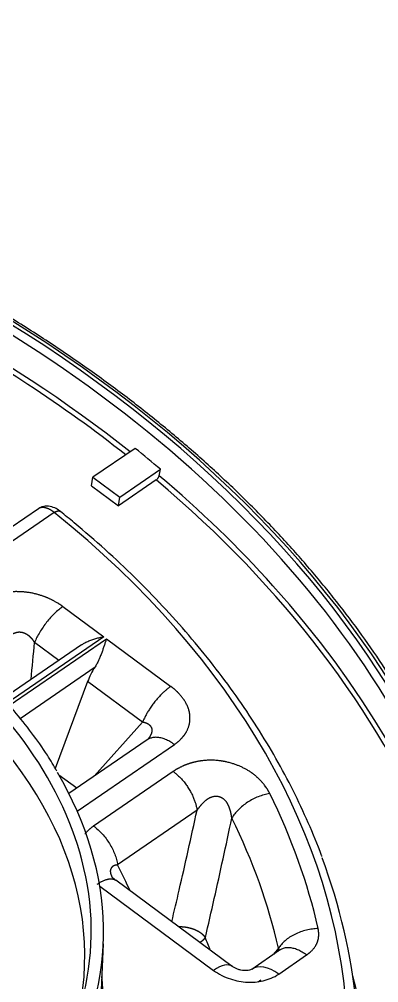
# Model space of a CAD drawing. Header units: millimetres. Extents: x -1286 to 291, y 5350 to 5880.
# Drawn here: x 179.6 to 209, y 5675.2 to 5753.9 of the extents above; entities that cross this region are included whole.
import ezdxf

# ---------------------------------------------------------------- set-up
doc = ezdxf.new("R2010")
doc.units = ezdxf.units.MM
doc.layers.add('粗实线层', color=7, linetype='Continuous', lineweight=35)

msp = doc.modelspace()

# ---------------------------------------------------------------- linework, layer by layer
at = {"layer": '粗实线层', "lineweight": 25}
for p, q in [((189.036, 5718.845), (185.588, 5716.478)), ((185.465, 5715.77), (185.588, 5716.478)), ((185.588, 5716.478), (187.794, 5714.848)), ((187.794, 5714.848), (191.121, 5717.132)), ((185.465, 5715.77), (187.67, 5714.141)), ((190.769, 5716.268), (187.67, 5714.141)), ((187.67, 5714.141), (187.794, 5714.848)), ((181.121, 5713.908), (169.419, 5705.875)), ((182.421, 5713.609), (170.255, 5705.258)), ((183.124, 5705.917), (186.474, 5703.443)), ((186.474, 5703.443), (178.564, 5698.013)), ((178.74, 5697.819), (186.695, 5703.28)), ((186.695, 5703.28), (191.956, 5699.394)), ((184.642, 5702.781), (178.23, 5698.38)), ((182.806, 5701.521), (180.819, 5702.989)), ((179.622, 5696.776), (185.767, 5700.994)), ((185.154, 5699.787), (182.51, 5692.684)), ((189.65, 5696.466), (185.154, 5699.787)), ((185.701, 5692.053), (189.65, 5696.466)), ((190.03, 5695.025), (183.626, 5690.629)), ((184.304, 5689.188), (192.245, 5694.639)), ((184.262, 5691.066), (182.808, 5692.14)), ((192.146, 5692.441), (185.643, 5687.977)), ((194.104, 5689.27), (187.601, 5684.806)), ((196.975, 5676.507), (187.448, 5683.544)), ((186.144, 5683.067), (195.459, 5676.186)), ((186.254, 5673.946), (186.438, 5678.365)), ((200.848, 5677.829), (198.573, 5676.268)), ((200.789, 5675.882), (203.063, 5677.443)), ((199.31, 5675.37), (199.09, 5675.218))]:
    msp.add_line(p, q, dxfattribs=at)
for centre, major_axis, ratio, start_param, end_param in [((118.501, 5677.009), (100.383, -17.515), 0.699163, 5.912318, 8.305403), ((118.501, 5677.009), (100.021, -17.452), 0.699163, 5.913241, 8.303431), ((118.443, 5676.673), (99.527, -17.366), 0.699163, 0.310401, 2.020246), ((118.042, 5674.379), (-99.358, 17.337), 0.699163, 4.051191, 4.909232), ((118.007, 5674.177), (-99.062, 17.285), 0.699163, 4.16008, 4.89734), ((118.007, 5674.177), (-99.062, 17.285), 0.699163, 4.052757, 4.16008), ((118.131, 5674.885), (-99.395, 17.343), 0.699163, 4.017018, 4.046954), ((118.042, 5674.379), (-99.358, 17.337), 0.699163, 3.869031, 4.01699), ((118.007, 5674.177), (-99.062, 17.285), 0.699163, 3.112972, 4.016765), ((123.545, 5677.375), (-82.27, 14.355), 0.699163, 2.56905, 4.043739), ((118.042, 5674.379), (-99.358, 17.337), 0.699163, 3.108128, 3.869031), ((141.995, 5683.191), (43.137, -7.527), 0.699163, 0.309707, 0.9502), ((141.644, 5681.183), (-42.961, 7.496), 0.699163, 3.113923, 4.091792), ((187.092, 5700.429), (-1.846, -2.635), 0.439955, 4.805035, 5.246591), ((141.997, 5683.203), (44.134, -7.701), 0.699163, 6.017343, 6.819676), ((123.545, 5677.375), (-80.92, 14.119), 0.699163, 3.424331, 3.615681), ((123.278, 5675.847), (-77.924, 13.597), 0.699163, 3.424331, 3.615681), ((141.995, 5683.191), (43.137, -7.527), 0.699163, 5.882427, 6.592893), ((123.443, 5676.79), (-83.245, 14.525), 0.699163, 3.130722, 3.52981), ((118.436, 5676.636), (100.877, -17.602), 0.699163, 5.912318, 6.614651), ((118.443, 5676.673), (99.527, -17.366), 0.699163, 5.913241, 6.593586), ((122.253, 5669.97), (-75.094, 13.103), 0.699163, 3.531923, 3.551308), ((195.064, 5673.921), (-1.911, -2.587), 0.415757, 3.125401, 4.018484), ((200.394, 5673.617), (1.82, -2.651), 0.581644, 2.107281, 3.141592), ((141.068, 5677.878), (-44.996, 7.851), 0.699163, 2.795442, 3.318656), ((122.418, 5670.919), (85.524, -14.923), 0.699163, 0.082169, 0.322401)]:
    msp.add_ellipse(centre, major_axis=major_axis, ratio=ratio, start_param=start_param, end_param=end_param, dxfattribs=at)
for points, knots in [([(217.811, 5683.071), (217.744, 5683.321), (217.401, 5684.557), (216.633, 5686.769), (215.49, 5689.701), (214.174, 5692.611), (212.702, 5695.494), (211.073, 5698.346), (209.29, 5701.162), (207.356, 5703.937), (205.274, 5706.667), (203.048, 5709.347), (200.681, 5711.973), (198.178, 5714.54), (195.543, 5717.044), (192.779, 5719.48), (189.892, 5721.846), (186.887, 5724.136), (183.768, 5726.348), (180.541, 5728.477), (177.21, 5730.519), (173.783, 5732.473), (170.263, 5734.333), (166.658, 5736.098), (162.972, 5737.764), (159.213, 5739.329), (155.386, 5740.79), (151.498, 5742.144), (147.555, 5743.39), (143.564, 5744.525), (139.532, 5745.548), (135.464, 5746.456), (131.368, 5747.249), (127.251, 5747.924), (123.119, 5748.481), (118.979, 5748.919), (114.838, 5749.238), (110.704, 5749.436), (106.582, 5749.513), (102.479, 5749.469), (98.403, 5749.305), (94.361, 5749.02), (90.428, 5748.622), (87.514, 5748.238), (85.932, 5747.999), (85.59, 5747.946)], [0, 0, 0, 0, 0.00609, 0.030175, 0.054265, 0.07836, 0.10246, 0.126565, 0.150673, 0.174786, 0.198901, 0.223018, 0.247138, 0.271259, 0.295382, 0.319506, 0.34363, 0.367754, 0.391879, 0.416004, 0.440128, 0.464253, 0.488377, 0.512501, 0.536625, 0.560748, 0.584871, 0.608994, 0.633116, 0.657239, 0.681361, 0.705483, 0.729605, 0.753727, 0.777849, 0.801972, 0.826094, 0.850217, 0.87434, 0.898463, 0.922587, 0.946711, 0.970835, 0.993691, 1, 1, 1, 1]), ([(190.769, 5716.268), (190.782, 5716.277), (190.795, 5716.287), (190.815, 5716.304), (190.821, 5716.31), (190.834, 5716.322), (190.841, 5716.328), (190.86, 5716.348), (190.872, 5716.362), (190.89, 5716.384), (190.896, 5716.391), (190.908, 5716.406), (190.914, 5716.414), (190.93, 5716.438), (190.94, 5716.453), (190.954, 5716.478), (190.959, 5716.486), (190.967, 5716.502), (190.971, 5716.51), (190.982, 5716.534), (190.989, 5716.549), (190.997, 5716.572), (190.999, 5716.58), (191.004, 5716.594), (191.005, 5716.601), (191.007, 5716.608)], [0, 0, 0, 0, 0.125, 0.125, 0.1875, 0.1875, 0.25, 0.25, 0.375, 0.375, 0.4375, 0.4375, 0.5, 0.5, 0.625, 0.625, 0.6875, 0.6875, 0.75, 0.75, 0.875, 0.875, 0.9375, 0.9375, 1, 1, 1, 1]), ([(182.945, 5713.671), (182.827, 5713.769), (182.562, 5713.946), (182.081, 5714.123), (181.632, 5714.125), (181.282, 5714.012), (181.124, 5713.914), (181.048, 5713.855)], [0, 0, 0, 0, 0.203456, 0.439732, 0.70853, 0.852731, 1, 1, 1, 1]), ([(182.421, 5713.609), (182.416, 5713.614), (182.405, 5713.622), (182.388, 5713.635), (182.371, 5713.647), (182.354, 5713.66), (182.336, 5713.673), (182.319, 5713.685), (182.301, 5713.697), (182.283, 5713.71), (182.265, 5713.722), (182.247, 5713.734), (182.228, 5713.746), (182.21, 5713.757), (182.191, 5713.769), (182.172, 5713.781), (182.153, 5713.792), (182.134, 5713.803), (182.115, 5713.814), (182.096, 5713.825), (182.076, 5713.835), (182.057, 5713.846), (182.037, 5713.856), (182.017, 5713.866), (181.997, 5713.875), (181.977, 5713.885), (181.957, 5713.894), (181.937, 5713.903), (181.916, 5713.911), (181.896, 5713.92), (181.875, 5713.928), (181.855, 5713.936), (181.834, 5713.943), (181.813, 5713.95), (181.793, 5713.957), (181.772, 5713.963), (181.751, 5713.969), (181.73, 5713.975), (181.709, 5713.98), (181.689, 5713.985), (181.668, 5713.99), (181.647, 5713.994), (181.626, 5713.997), (181.605, 5714), (181.584, 5714.003), (181.564, 5714.006), (181.543, 5714.007), (181.522, 5714.009), (181.502, 5714.01), (181.481, 5714.01), (181.461, 5714.01), (181.441, 5714.009), (181.42, 5714.008), (181.4, 5714.006), (181.38, 5714.004), (181.361, 5714.001), (181.341, 5713.998), (181.322, 5713.994), (181.302, 5713.99), (181.283, 5713.984), (181.265, 5713.979), (181.246, 5713.972), (181.228, 5713.965), (181.21, 5713.958), (181.192, 5713.95), (181.174, 5713.941), (181.157, 5713.931), (181.14, 5713.921), (181.128, 5713.913), (181.122, 5713.909), (181.121, 5713.908)], [0, 0, 0, 0, 0.011213, 0.022536, 0.033971, 0.045517, 0.057174, 0.068942, 0.080821, 0.092811, 0.104913, 0.117125, 0.129449, 0.141884, 0.15443, 0.167088, 0.179857, 0.192737, 0.205728, 0.218831, 0.232045, 0.24537, 0.258807, 0.272355, 0.286015, 0.299786, 0.313668, 0.327661, 0.341767, 0.355983, 0.370311, 0.384751, 0.399302, 0.413964, 0.428738, 0.443623, 0.45862, 0.473729, 0.488949, 0.50428, 0.519723, 0.535278, 0.550944, 0.566722, 0.582611, 0.598612, 0.614725, 0.630949, 0.647285, 0.663732, 0.680291, 0.696962, 0.713744, 0.730638, 0.747643, 0.764761, 0.78199, 0.79933, 0.816782, 0.834346, 0.852022, 0.869809, 0.887708, 0.905719, 0.923842, 0.942076, 0.960422, 0.978879, 0.997449, 1, 1, 1, 1]), ([(204.308, 5685.503), (204.301, 5685.526), (203.987, 5686.444), (203.218, 5688.241), (201.989, 5690.887), (200.583, 5693.502), (199.027, 5696.085), (197.316, 5698.627), (195.457, 5701.126), (193.453, 5703.575), (191.307, 5705.97), (189.025, 5708.306), (186.61, 5710.577), (184.554, 5712.359), (183.305, 5713.381), (182.928, 5713.684)], [0, 0, 0, 0, 0.00219, 0.089333, 0.176525, 0.263763, 0.351043, 0.438359, 0.525706, 0.613079, 0.700473, 0.787884, 0.875306, 0.962738, 1, 1, 1, 1]), ([(183.124, 5705.917), (183.115, 5705.924), (183.095, 5705.938), (183.065, 5705.96), (183.032, 5705.984), (182.997, 5706.009), (182.959, 5706.035), (182.919, 5706.062), (182.876, 5706.091), (182.831, 5706.121), (182.783, 5706.151), (182.71, 5706.196), (182.618, 5706.251), (182.512, 5706.312), (182.42, 5706.362), (182.34, 5706.404), (182.266, 5706.441), (182.194, 5706.477), (182.121, 5706.513), (182.046, 5706.548), (181.969, 5706.582), (181.891, 5706.616), (181.812, 5706.649), (181.731, 5706.682), (181.649, 5706.714), (181.565, 5706.745), (181.471, 5706.778), (181.366, 5706.813), (181.249, 5706.85), (181.129, 5706.886), (181.005, 5706.92), (180.878, 5706.953), (180.747, 5706.983), (180.605, 5707.013), (180.453, 5707.041), (180.297, 5707.065), (180.146, 5707.085), (180, 5707.101), (179.861, 5707.113), (179.747, 5707.12), (179.654, 5707.125), (179.577, 5707.128), (179.494, 5707.131), (179.405, 5707.133), (179.309, 5707.134), (179.207, 5707.133), (179.099, 5707.129), (178.986, 5707.124), (178.836, 5707.113), (178.66, 5707.095), (178.468, 5707.067), (178.296, 5707.036), (178.145, 5707.004), (178.025, 5706.975), (177.929, 5706.951), (177.848, 5706.93), (177.763, 5706.905), (177.674, 5706.878), (177.564, 5706.842), (177.441, 5706.798), (177.314, 5706.748), (177.217, 5706.707), (177.147, 5706.676), (177.101, 5706.655), (177.06, 5706.636), (177.026, 5706.62), (176.993, 5706.603), (176.95, 5706.583), (176.889, 5706.552), (176.831, 5706.521), (176.781, 5706.494), (176.746, 5706.474), (176.709, 5706.453), (176.671, 5706.431), (176.632, 5706.407), (176.591, 5706.382), (176.549, 5706.355), (176.506, 5706.327), (176.477, 5706.307), (176.462, 5706.297)], [0, 0, 0, 0, 0.005135, 0.010651, 0.016547, 0.022825, 0.029484, 0.036526, 0.043951, 0.051759, 0.059952, 0.068529, 0.088308, 0.10555, 0.120248, 0.1324, 0.143498, 0.154703, 0.166018, 0.177441, 0.188976, 0.200623, 0.212383, 0.224256, 0.236242, 0.24834, 0.260547, 0.276693, 0.293196, 0.310057, 0.327276, 0.344856, 0.362799, 0.381103, 0.403086, 0.424251, 0.444591, 0.464105, 0.482791, 0.500651, 0.51011, 0.520439, 0.531641, 0.543714, 0.55666, 0.570477, 0.585165, 0.60072, 0.61714, 0.646967, 0.674194, 0.698828, 0.720872, 0.740333, 0.751799, 0.763989, 0.7769, 0.79053, 0.804879, 0.828211, 0.848946, 0.867093, 0.876072, 0.884007, 0.890898, 0.896748, 0.901556, 0.908321, 0.91894, 0.933404, 0.939472, 0.945875, 0.95261, 0.959679, 0.96708, 0.974813, 0.982878, 0.991274, 1, 1, 1, 1]), ([(183.124, 5705.917), (183.013, 5705.84), (182.9, 5705.755), (182.674, 5705.568), (182.56, 5705.466), (182.336, 5705.249), (182.225, 5705.134), (182.007, 5704.892), (181.901, 5704.766), (181.696, 5704.506), (181.597, 5704.372), (181.409, 5704.099), (181.321, 5703.96), (181.155, 5703.681), (181.078, 5703.541), (180.937, 5703.263), (180.874, 5703.125), (180.819, 5702.989)], [0, 0, 0, 0, 0.125, 0.125, 0.25, 0.25, 0.375, 0.375, 0.5, 0.5, 0.625, 0.625, 0.75, 0.75, 0.875, 0.875, 1, 1, 1, 1]), ([(182.637, 5692.474), (182.391, 5692.907), (181.753, 5693.962), (180.59, 5695.605), (179.155, 5697.397), (177.576, 5699.134), (175.863, 5700.809), (174.008, 5702.429), (172.687, 5703.461), (171.998, 5703.97)], [0, 0, 0, 0, 0.102043, 0.251098, 0.40022, 0.549395, 0.698608, 0.847846, 1, 1, 1, 1]), ([(180.819, 5702.989), (180.814, 5702.996), (180.805, 5703.01), (180.792, 5703.031), (180.778, 5703.051), (180.764, 5703.071), (180.75, 5703.091), (180.736, 5703.11), (180.722, 5703.129), (180.708, 5703.148), (180.693, 5703.167), (180.679, 5703.185), (180.664, 5703.204), (180.65, 5703.221), (180.635, 5703.239), (180.62, 5703.256), (180.606, 5703.274), (180.591, 5703.29), (180.576, 5703.307), (180.56, 5703.323), (180.545, 5703.339), (180.53, 5703.355), (180.515, 5703.371), (180.499, 5703.386), (180.484, 5703.401), (180.468, 5703.415), (180.453, 5703.43), (180.437, 5703.444), (180.422, 5703.458), (180.406, 5703.472), (180.39, 5703.485), (180.374, 5703.498), (180.358, 5703.511), (180.342, 5703.523), (180.326, 5703.536), (180.31, 5703.548), (180.294, 5703.56), (180.278, 5703.571), (180.262, 5703.582), (180.245, 5703.593), (180.229, 5703.604), (180.213, 5703.614), (180.197, 5703.624), (180.18, 5703.634), (180.164, 5703.644), (180.147, 5703.653), (180.131, 5703.662), (180.115, 5703.671), (180.098, 5703.68), (180.082, 5703.688), (180.065, 5703.696), (180.048, 5703.704), (180.032, 5703.711), (180.015, 5703.718), (179.999, 5703.725), (179.982, 5703.732), (179.966, 5703.738), (179.949, 5703.744), (179.932, 5703.75), (179.916, 5703.756), (179.899, 5703.761), (179.883, 5703.766), (179.866, 5703.771), (179.849, 5703.776), (179.833, 5703.78), (179.816, 5703.784), (179.799, 5703.788), (179.783, 5703.791), (179.766, 5703.794), (179.75, 5703.797), (179.733, 5703.8), (179.717, 5703.802), (179.7, 5703.804), (179.684, 5703.806), (179.667, 5703.808), (179.651, 5703.809), (179.629, 5703.811), (179.603, 5703.812), (179.572, 5703.812), (179.541, 5703.811), (179.51, 5703.81), (179.479, 5703.807), (179.447, 5703.804), (179.416, 5703.8), (179.384, 5703.795), (179.353, 5703.788), (179.321, 5703.781), (179.29, 5703.773), (179.258, 5703.764), (179.227, 5703.754), (179.195, 5703.744), (179.164, 5703.732), (179.132, 5703.719), (179.101, 5703.705), (179.069, 5703.691), (179.038, 5703.675), (179.007, 5703.659), (178.976, 5703.641), (178.945, 5703.623), (178.914, 5703.603), (178.883, 5703.583), (178.852, 5703.561), (178.822, 5703.539), (178.792, 5703.516), (178.762, 5703.492), (178.732, 5703.466), (178.702, 5703.44), (178.673, 5703.413), (178.643, 5703.385), (178.614, 5703.356), (178.586, 5703.326), (178.557, 5703.295), (178.529, 5703.263), (178.501, 5703.23), (178.474, 5703.197), (178.447, 5703.162), (178.429, 5703.138), (178.42, 5703.126)], [0, 0, 0, 0, 0.008389, 0.016721, 0.024996, 0.033214, 0.041375, 0.04948, 0.05753, 0.065524, 0.073462, 0.081346, 0.089175, 0.09695, 0.104671, 0.112339, 0.119954, 0.127517, 0.135027, 0.142485, 0.149892, 0.157247, 0.164553, 0.171808, 0.179014, 0.18617, 0.193278, 0.200337, 0.207349, 0.214313, 0.221231, 0.228103, 0.234928, 0.241709, 0.248445, 0.255138, 0.261786, 0.268392, 0.274956, 0.281478, 0.287959, 0.2944, 0.300801, 0.307163, 0.313486, 0.319772, 0.326021, 0.332233, 0.33841, 0.344552, 0.35066, 0.356735, 0.362777, 0.368787, 0.374766, 0.380715, 0.386635, 0.392526, 0.39839, 0.404226, 0.410037, 0.415823, 0.421584, 0.427322, 0.433038, 0.438732, 0.444406, 0.450061, 0.455696, 0.461314, 0.466916, 0.472502, 0.478073, 0.48363, 0.489175, 0.494708, 0.50023, 0.510587, 0.520984, 0.531428, 0.541926, 0.552484, 0.563109, 0.573806, 0.584582, 0.595443, 0.606395, 0.617442, 0.628592, 0.639849, 0.651219, 0.662706, 0.674316, 0.686053, 0.697921, 0.709927, 0.722073, 0.734364, 0.746804, 0.759397, 0.772146, 0.785055, 0.798128, 0.811369, 0.824779, 0.838363, 0.852123, 0.866062, 0.880183, 0.894489, 0.908982, 0.923664, 0.938538, 0.953607, 0.968872, 0.984336, 1, 1, 1, 1]), ([(184.64, 5702.78), (184.712, 5702.829), (184.786, 5702.875), (184.961, 5702.974), (185.064, 5703.026), (185.221, 5703.097), (185.274, 5703.119), (185.382, 5703.162), (185.436, 5703.183), (185.598, 5703.24), (185.707, 5703.275), (185.926, 5703.335), (186.035, 5703.361), (186.2, 5703.396), (186.282, 5703.412), (186.378, 5703.428), (186.419, 5703.434), (186.446, 5703.439), (186.46, 5703.441), (186.474, 5703.443)], [0, 0, 0, 0, 0.130264, 0.130264, 0.304212, 0.304212, 0.391185, 0.391185, 0.478159, 0.478159, 0.652106, 0.652106, 0.826053, 0.826053, 0.913026, 0.956513, 0.978257, 0.978257, 1, 1, 1, 1]), ([(186.695, 5703.28), (186.691, 5703.27), (186.688, 5703.26), (186.681, 5703.241), (186.671, 5703.211), (186.648, 5703.141), (186.627, 5703.08), (186.585, 5702.955), (186.557, 5702.869), (186.497, 5702.691), (186.466, 5702.599), (186.417, 5702.458), (186.4, 5702.41), (186.366, 5702.313), (186.349, 5702.264), (186.295, 5702.116), (186.257, 5702.017), (186.177, 5701.814), (186.135, 5701.711), (186.077, 5701.581), (186.065, 5701.554), (186.041, 5701.502), (186.029, 5701.476), (185.992, 5701.399), (185.966, 5701.347), (185.913, 5701.245), (185.886, 5701.194), (185.828, 5701.093), (185.798, 5701.043), (185.767, 5700.994)], [0, 0, 0, 0, 0.015625, 0.015625, 0.03125, 0.0625, 0.125, 0.125, 0.25, 0.25, 0.375, 0.375, 0.4375, 0.4375, 0.5, 0.5, 0.625, 0.625, 0.75, 0.75, 0.78125, 0.78125, 0.8125, 0.8125, 0.875, 0.875, 0.9375, 0.9375, 1, 1, 1, 1]), ([(192.245, 5694.639), (192.254, 5694.645), (192.271, 5694.657), (192.299, 5694.676), (192.328, 5694.697), (192.359, 5694.719), (192.391, 5694.743), (192.424, 5694.769), (192.459, 5694.796), (192.496, 5694.825), (192.533, 5694.856), (192.588, 5694.903), (192.654, 5694.962), (192.725, 5695.031), (192.784, 5695.091), (192.834, 5695.144), (192.878, 5695.192), (192.919, 5695.24), (192.96, 5695.289), (193, 5695.338), (193.039, 5695.389), (193.077, 5695.441), (193.114, 5695.494), (193.15, 5695.548), (193.185, 5695.604), (193.218, 5695.66), (193.253, 5695.724), (193.29, 5695.795), (193.328, 5695.875), (193.363, 5695.957), (193.396, 5696.042), (193.426, 5696.13), (193.453, 5696.22), (193.477, 5696.319), (193.497, 5696.425), (193.513, 5696.535), (193.522, 5696.641), (193.526, 5696.744), (193.526, 5696.843), (193.522, 5696.924), (193.517, 5696.991), (193.513, 5697.045), (193.506, 5697.105), (193.498, 5697.169), (193.487, 5697.238), (193.473, 5697.312), (193.455, 5697.39), (193.433, 5697.472), (193.399, 5697.582), (193.351, 5697.711), (193.288, 5697.853), (193.223, 5697.98), (193.159, 5698.093), (193.105, 5698.183), (193.059, 5698.256), (193.018, 5698.317), (192.974, 5698.381), (192.924, 5698.448), (192.86, 5698.532), (192.783, 5698.626), (192.696, 5698.724), (192.627, 5698.799), (192.575, 5698.853), (192.539, 5698.889), (192.507, 5698.921), (192.48, 5698.947), (192.453, 5698.973), (192.418, 5699.007), (192.368, 5699.054), (192.317, 5699.1), (192.272, 5699.139), (192.24, 5699.167), (192.206, 5699.196), (192.17, 5699.226), (192.131, 5699.258), (192.091, 5699.29), (192.048, 5699.324), (192.003, 5699.358), (191.972, 5699.382), (191.956, 5699.393)], [0, 0, 0, 0, 0.005135, 0.010651, 0.016547, 0.022825, 0.029484, 0.036526, 0.043951, 0.051759, 0.059952, 0.068529, 0.088308, 0.10555, 0.120248, 0.1324, 0.143498, 0.154703, 0.166018, 0.177441, 0.188976, 0.200623, 0.212383, 0.224256, 0.236242, 0.24834, 0.260547, 0.276693, 0.293196, 0.310057, 0.327276, 0.344856, 0.362799, 0.381103, 0.403086, 0.424251, 0.444591, 0.464105, 0.482791, 0.500651, 0.51011, 0.520439, 0.531641, 0.543714, 0.55666, 0.570477, 0.585165, 0.60072, 0.61714, 0.646967, 0.674194, 0.698828, 0.720872, 0.740333, 0.751799, 0.763989, 0.7769, 0.79053, 0.804879, 0.828211, 0.848946, 0.867093, 0.876072, 0.884007, 0.890898, 0.896748, 0.901556, 0.908321, 0.91894, 0.933404, 0.939472, 0.945875, 0.95261, 0.959679, 0.96708, 0.974813, 0.982878, 0.991274, 1, 1, 1, 1]), ([(190.162, 5695.159), (190.166, 5695.164), (190.174, 5695.174), (190.185, 5695.188), (190.197, 5695.203), (190.208, 5695.218), (190.219, 5695.233), (190.229, 5695.248), (190.24, 5695.263), (190.25, 5695.278), (190.26, 5695.293), (190.269, 5695.308), (190.279, 5695.323), (190.288, 5695.337), (190.296, 5695.352), (190.305, 5695.367), (190.313, 5695.381), (190.321, 5695.396), (190.329, 5695.41), (190.336, 5695.424), (190.344, 5695.439), (190.35, 5695.453), (190.357, 5695.467), (190.363, 5695.481), (190.37, 5695.495), (190.375, 5695.509), (190.381, 5695.523), (190.386, 5695.537), (190.391, 5695.55), (190.396, 5695.564), (190.401, 5695.578), (190.405, 5695.591), (190.409, 5695.605), (190.413, 5695.618), (190.416, 5695.631), (190.419, 5695.644), (190.422, 5695.658), (190.425, 5695.671), (190.428, 5695.683), (190.43, 5695.696), (190.432, 5695.709), (190.433, 5695.722), (190.435, 5695.734), (190.436, 5695.747), (190.437, 5695.759), (190.438, 5695.771), (190.438, 5695.784), (190.438, 5695.796), (190.438, 5695.808), (190.438, 5695.82), (190.437, 5695.835), (190.435, 5695.853), (190.433, 5695.875), (190.429, 5695.896), (190.425, 5695.918), (190.419, 5695.939), (190.413, 5695.959), (190.406, 5695.98), (190.398, 5696), (190.389, 5696.02), (190.379, 5696.04), (190.368, 5696.059), (190.356, 5696.078), (190.343, 5696.097), (190.33, 5696.115), (190.315, 5696.134), (190.3, 5696.151), (190.283, 5696.169), (190.266, 5696.186), (190.248, 5696.203), (190.229, 5696.22), (190.209, 5696.236), (190.187, 5696.252), (190.165, 5696.267), (190.143, 5696.283), (190.119, 5696.297), (190.094, 5696.312), (190.068, 5696.326), (190.042, 5696.339), (190.014, 5696.352), (189.985, 5696.365), (189.956, 5696.377), (189.926, 5696.389), (189.894, 5696.4), (189.862, 5696.411), (189.829, 5696.422), (189.795, 5696.432), (189.76, 5696.441), (189.724, 5696.45), (189.687, 5696.458), (189.662, 5696.463), (189.65, 5696.466)], [0, 0, 0, 0, 0.008082, 0.016797, 0.025454, 0.034053, 0.042595, 0.05108, 0.05951, 0.067884, 0.076205, 0.084471, 0.092685, 0.100847, 0.108957, 0.117017, 0.125027, 0.132988, 0.140901, 0.148767, 0.156587, 0.164361, 0.172091, 0.179777, 0.187421, 0.195022, 0.202583, 0.210104, 0.217587, 0.225031, 0.232439, 0.239811, 0.247149, 0.254453, 0.261724, 0.268965, 0.276174, 0.283355, 0.290508, 0.297634, 0.304734, 0.31181, 0.318862, 0.325893, 0.332902, 0.339892, 0.346864, 0.353818, 0.360757, 0.367681, 0.374592, 0.387552, 0.400563, 0.413633, 0.42677, 0.439982, 0.453278, 0.466664, 0.480149, 0.49374, 0.507445, 0.52127, 0.535223, 0.54931, 0.563538, 0.577913, 0.592441, 0.607128, 0.621981, 0.637004, 0.652204, 0.667585, 0.683152, 0.698911, 0.714865, 0.73102, 0.747379, 0.763948, 0.78073, 0.797728, 0.814947, 0.832391, 0.850062, 0.867964, 0.8861, 0.904474, 0.923087, 0.941944, 0.961047, 0.980398, 1, 1, 1, 1]), ([(192.245, 5694.639), (192.124, 5694.729), (192, 5694.809), (191.754, 5694.95), (191.631, 5695.011), (191.387, 5695.111), (191.266, 5695.15), (191.031, 5695.205), (190.916, 5695.222), (190.695, 5695.232), (190.588, 5695.226), (190.386, 5695.19), (190.29, 5695.161), (190.141, 5695.094), (190.084, 5695.062), (190.03, 5695.026)], [0, 0, 0, 0, 0.149838, 0.149838, 0.299676, 0.299676, 0.449514, 0.449514, 0.599352, 0.599352, 0.74919, 0.74919, 0.899028, 0.899028, 1, 1, 1, 1]), ([(190.082, 5695.065), (190.083, 5695.065), (190.088, 5695.071), (190.097, 5695.081), (190.111, 5695.097), (190.124, 5695.112), (190.136, 5695.127), (190.149, 5695.143), (190.158, 5695.153), (190.162, 5695.159), (190.162, 5695.159)], [0, 0, 0, 0, 0.013019, 0.178228, 0.342304, 0.505257, 0.667097, 0.827837, 0.987485, 1, 1, 1, 1]), ([(200.047, 5690.641), (200.042, 5690.651), (200.032, 5690.67), (200.017, 5690.7), (200.001, 5690.73), (199.984, 5690.762), (199.967, 5690.794), (199.948, 5690.828), (199.929, 5690.862), (199.909, 5690.897), (199.887, 5690.933), (199.865, 5690.971), (199.841, 5691.009), (199.816, 5691.047), (199.79, 5691.087), (199.763, 5691.128), (199.711, 5691.202), (199.637, 5691.303), (199.541, 5691.424), (199.453, 5691.528), (199.379, 5691.61), (199.318, 5691.676), (199.266, 5691.731), (199.213, 5691.784), (199.16, 5691.836), (199.107, 5691.886), (199.055, 5691.935), (199.002, 5691.982), (198.902, 5692.07), (198.74, 5692.203), (198.509, 5692.371), (198.27, 5692.524), (198.03, 5692.659), (197.791, 5692.779), (197.544, 5692.89), (197.296, 5692.988), (197.081, 5693.063), (196.896, 5693.12), (196.736, 5693.165), (196.597, 5693.199), (196.483, 5693.224), (196.401, 5693.241), (196.319, 5693.257), (196.237, 5693.272), (196.155, 5693.285), (196.045, 5693.302), (195.903, 5693.32), (195.726, 5693.338), (195.578, 5693.348), (195.463, 5693.354), (195.382, 5693.356), (195.295, 5693.358), (195.203, 5693.359), (195.106, 5693.357), (194.983, 5693.354), (194.843, 5693.346), (194.692, 5693.333), (194.554, 5693.318), (194.443, 5693.303), (194.354, 5693.291), (194.284, 5693.28), (194.214, 5693.268), (194.145, 5693.255), (194.076, 5693.241), (194.009, 5693.227), (193.941, 5693.212), (193.875, 5693.196), (193.809, 5693.18), (193.743, 5693.163), (193.679, 5693.145), (193.615, 5693.127), (193.551, 5693.108), (193.489, 5693.088), (193.427, 5693.068), (193.365, 5693.047), (193.305, 5693.026), (193.237, 5693.001), (193.164, 5692.973), (193.09, 5692.944), (193.023, 5692.916), (192.964, 5692.89), (192.899, 5692.861), (192.819, 5692.825), (192.717, 5692.776), (192.627, 5692.73), (192.556, 5692.692), (192.507, 5692.665), (192.457, 5692.637), (192.406, 5692.607), (192.355, 5692.576), (192.303, 5692.544), (192.251, 5692.511), (192.198, 5692.477), (192.164, 5692.453), (192.146, 5692.441)], [0, 0, 0, 0, 0.004175, 0.008498, 0.01297, 0.017592, 0.022364, 0.027285, 0.032355, 0.037576, 0.042947, 0.048468, 0.054139, 0.059961, 0.065933, 0.072056, 0.07833, 0.09965, 0.118489, 0.13484, 0.148694, 0.157831, 0.166795, 0.175587, 0.184206, 0.192649, 0.200918, 0.209013, 0.216932, 0.246522, 0.27992, 0.311524, 0.338625, 0.367635, 0.39575, 0.422926, 0.450117, 0.465314, 0.482063, 0.500359, 0.508843, 0.517296, 0.525717, 0.534107, 0.542466, 0.550794, 0.567672, 0.585694, 0.604851, 0.612532, 0.620794, 0.629637, 0.639061, 0.649065, 0.659648, 0.676795, 0.692634, 0.707163, 0.720388, 0.727961, 0.735513, 0.743045, 0.750557, 0.75805, 0.765523, 0.772977, 0.78041, 0.787824, 0.795216, 0.802588, 0.809938, 0.817265, 0.824569, 0.831852, 0.839114, 0.846355, 0.853577, 0.863601, 0.872764, 0.881069, 0.888518, 0.895113, 0.905897, 0.919169, 0.934915, 0.941471, 0.948196, 0.95509, 0.962154, 0.969386, 0.976787, 0.984357, 0.992095, 1, 1, 1, 1]), ([(200.047, 5690.641), (199.892, 5690.614), (199.736, 5690.578), (199.424, 5690.489), (199.268, 5690.436), (198.961, 5690.314), (198.81, 5690.244), (198.515, 5690.092), (198.372, 5690.008), (198.096, 5689.829), (197.964, 5689.733), (197.714, 5689.531), (197.597, 5689.425), (197.379, 5689.205), (197.279, 5689.092), (197.098, 5688.86), (197.018, 5688.742), (196.948, 5688.622)], [0, 0, 0, 0, 0.125, 0.125, 0.25, 0.25, 0.375, 0.375, 0.5, 0.5, 0.625, 0.625, 0.75, 0.75, 0.875, 0.875, 1, 1, 1, 1]), ([(196.948, 5688.622), (196.947, 5688.633), (196.944, 5688.655), (196.94, 5688.687), (196.936, 5688.719), (196.931, 5688.75), (196.927, 5688.781), (196.922, 5688.812), (196.917, 5688.843), (196.912, 5688.873), (196.906, 5688.903), (196.901, 5688.932), (196.895, 5688.961), (196.889, 5688.99), (196.883, 5689.019), (196.877, 5689.047), (196.87, 5689.074), (196.864, 5689.102), (196.857, 5689.129), (196.85, 5689.155), (196.844, 5689.182), (196.837, 5689.207), (196.829, 5689.233), (196.822, 5689.258), (196.815, 5689.283), (196.808, 5689.307), (196.8, 5689.331), (196.792, 5689.355), (196.785, 5689.378), (196.777, 5689.401), (196.769, 5689.424), (196.761, 5689.446), (196.754, 5689.468), (196.746, 5689.489), (196.738, 5689.51), (196.729, 5689.531), (196.721, 5689.551), (196.713, 5689.571), (196.705, 5689.591), (196.697, 5689.61), (196.689, 5689.629), (196.68, 5689.647), (196.672, 5689.665), (196.664, 5689.683), (196.656, 5689.7), (196.647, 5689.717), (196.639, 5689.733), (196.631, 5689.749), (196.623, 5689.765), (196.614, 5689.781), (196.606, 5689.795), (196.598, 5689.81), (196.59, 5689.824), (196.582, 5689.838), (196.574, 5689.851), (196.566, 5689.864), (196.558, 5689.877), (196.55, 5689.889), (196.542, 5689.901), (196.526, 5689.924), (196.502, 5689.957), (196.469, 5689.999), (196.434, 5690.04), (196.398, 5690.078), (196.36, 5690.114), (196.322, 5690.148), (196.282, 5690.181), (196.24, 5690.211), (196.198, 5690.238), (196.155, 5690.264), (196.11, 5690.288), (196.065, 5690.309), (196.018, 5690.328), (195.971, 5690.345), (195.922, 5690.36), (195.867, 5690.375), (195.802, 5690.387), (195.73, 5690.395), (195.657, 5690.399), (195.583, 5690.397), (195.508, 5690.389), (195.433, 5690.377), (195.357, 5690.359), (195.282, 5690.335), (195.206, 5690.307), (195.131, 5690.273), (195.072, 5690.242), (195.03, 5690.218), (195.004, 5690.202), (194.976, 5690.185), (194.948, 5690.166), (194.92, 5690.146), (194.89, 5690.125), (194.86, 5690.103), (194.83, 5690.079), (194.798, 5690.054), (194.767, 5690.028), (194.734, 5690), (194.702, 5689.971), (194.668, 5689.941), (194.635, 5689.91), (194.601, 5689.877), (194.566, 5689.842), (194.531, 5689.807), (194.496, 5689.77), (194.461, 5689.731), (194.426, 5689.692), (194.39, 5689.65), (194.354, 5689.608), (194.319, 5689.564), (194.283, 5689.518), (194.247, 5689.472), (194.211, 5689.423), (194.175, 5689.374), (194.139, 5689.323), (194.116, 5689.288), (194.104, 5689.27)], [0, 0, 0, 0, 0.007617, 0.015163, 0.022635, 0.030035, 0.037362, 0.044615, 0.051795, 0.058901, 0.065933, 0.07289, 0.079773, 0.08658, 0.093313, 0.09997, 0.106551, 0.113057, 0.119486, 0.125839, 0.132115, 0.138314, 0.144436, 0.150481, 0.156448, 0.162337, 0.168148, 0.17388, 0.179535, 0.18511, 0.190607, 0.196024, 0.201362, 0.206621, 0.2118, 0.2169, 0.221919, 0.226858, 0.231717, 0.236496, 0.241194, 0.245812, 0.250349, 0.254805, 0.259181, 0.263475, 0.267689, 0.271821, 0.275873, 0.279843, 0.283733, 0.287541, 0.291269, 0.294915, 0.298481, 0.301965, 0.30537, 0.308693, 0.311937, 0.3151, 0.327625, 0.339956, 0.352108, 0.364094, 0.375929, 0.387629, 0.399209, 0.410685, 0.422072, 0.433387, 0.444647, 0.455866, 0.467062, 0.478251, 0.489448, 0.500669, 0.51668, 0.532756, 0.548955, 0.565334, 0.581947, 0.598848, 0.616088, 0.633713, 0.651769, 0.670299, 0.689343, 0.696039, 0.703025, 0.710302, 0.717872, 0.725733, 0.733887, 0.742332, 0.751069, 0.760097, 0.769416, 0.779024, 0.788921, 0.799106, 0.809577, 0.820333, 0.831373, 0.842695, 0.854298, 0.866181, 0.878341, 0.890777, 0.903488, 0.916471, 0.929725, 0.943249, 0.95704, 0.971096, 0.985417, 1, 1, 1, 1]), ([(192.037, 5680.157), (192.24, 5681.013), (192.688, 5682.931), (193.377, 5685.96), (193.862, 5688.159), (194.104, 5689.27)], [0, 0, 0, 0, 0.290532, 0.645266, 1, 1, 1, 1]), ([(185.643, 5687.977), (185.635, 5687.971), (185.617, 5687.959), (185.59, 5687.94), (185.56, 5687.919), (185.53, 5687.897), (185.498, 5687.873), (185.464, 5687.847), (185.429, 5687.82), (185.393, 5687.791), (185.355, 5687.76), (185.301, 5687.713), (185.235, 5687.654), (185.163, 5687.585), (185.104, 5687.525), (185.055, 5687.472), (185.011, 5687.424), (184.971, 5687.378), (184.945, 5687.347), (184.933, 5687.333)], [0, 0, 0, 0, 0.03116, 0.064628, 0.100408, 0.138502, 0.178913, 0.221644, 0.266699, 0.314081, 0.363794, 0.41584, 0.535858, 0.640484, 0.729677, 0.803413, 0.870755, 0.938751, 1, 1, 1, 1]), ([(185.643, 5687.977), (185.765, 5687.888), (185.885, 5687.789), (186.119, 5687.575), (186.232, 5687.461), (186.451, 5687.219), (186.556, 5687.091), (186.755, 5686.826), (186.849, 5686.688), (187.023, 5686.406), (187.103, 5686.262), (187.249, 5685.97), (187.313, 5685.822), (187.426, 5685.528), (187.474, 5685.38), (187.551, 5685.09), (187.581, 5684.946), (187.601, 5684.806)], [0, 0, 0, 0, 0.125, 0.125, 0.25, 0.25, 0.375, 0.375, 0.5, 0.5, 0.625, 0.625, 0.75, 0.75, 0.875, 0.875, 1, 1, 1, 1]), ([(187.601, 5684.806), (187.596, 5684.806), (187.585, 5684.804), (187.568, 5684.802), (187.552, 5684.8), (187.536, 5684.797), (187.52, 5684.795), (187.505, 5684.792), (187.49, 5684.789), (187.475, 5684.785), (187.46, 5684.782), (187.446, 5684.778), (187.431, 5684.775), (187.417, 5684.771), (187.403, 5684.767), (187.39, 5684.762), (187.377, 5684.758), (187.363, 5684.753), (187.351, 5684.749), (187.338, 5684.744), (187.326, 5684.739), (187.313, 5684.733), (187.302, 5684.728), (187.29, 5684.723), (187.278, 5684.717), (187.267, 5684.711), (187.256, 5684.705), (187.246, 5684.699), (187.235, 5684.693), (187.225, 5684.686), (187.215, 5684.68), (187.205, 5684.673), (187.196, 5684.666), (187.187, 5684.66), (187.178, 5684.652), (187.169, 5684.645), (187.16, 5684.638), (187.152, 5684.63), (187.144, 5684.623), (187.136, 5684.615), (187.128, 5684.607), (187.121, 5684.599), (187.114, 5684.591), (187.107, 5684.583), (187.1, 5684.575), (187.094, 5684.566), (187.088, 5684.558), (187.082, 5684.549), (187.076, 5684.54), (187.071, 5684.531), (187.065, 5684.522), (187.06, 5684.513), (187.056, 5684.504), (187.051, 5684.494), (187.047, 5684.485), (187.043, 5684.475), (187.039, 5684.465), (187.035, 5684.456), (187.032, 5684.446), (187.029, 5684.436), (187.026, 5684.425), (187.023, 5684.415), (187.02, 5684.405), (187.018, 5684.394), (187.016, 5684.384), (187.014, 5684.373), (187.013, 5684.362), (187.011, 5684.352), (187.01, 5684.341), (187.009, 5684.33), (187.009, 5684.318), (187.008, 5684.307), (187.008, 5684.296), (187.008, 5684.284), (187.008, 5684.273), (187.008, 5684.261), (187.009, 5684.246), (187.011, 5684.227), (187.013, 5684.205), (187.016, 5684.182), (187.021, 5684.158), (187.025, 5684.134), (187.031, 5684.11), (187.037, 5684.085), (187.045, 5684.06), (187.053, 5684.034), (187.062, 5684.008), (187.071, 5683.982), (187.082, 5683.955), (187.093, 5683.928), (187.105, 5683.9), (187.118, 5683.873), (187.131, 5683.845), (187.141, 5683.825), (187.146, 5683.815), (187.147, 5683.815)], [0, 0, 0, 0, 0.012219, 0.024354, 0.036406, 0.048376, 0.060263, 0.072068, 0.083792, 0.095435, 0.106997, 0.11848, 0.129883, 0.141208, 0.152454, 0.163622, 0.174713, 0.185728, 0.196666, 0.207529, 0.218317, 0.229031, 0.239671, 0.250238, 0.260733, 0.271156, 0.281509, 0.291791, 0.302003, 0.312147, 0.322223, 0.332231, 0.342173, 0.352049, 0.36186, 0.371608, 0.381291, 0.390913, 0.400473, 0.409972, 0.419412, 0.428793, 0.438116, 0.447382, 0.456592, 0.465747, 0.474849, 0.483897, 0.492894, 0.50184, 0.510736, 0.519584, 0.528384, 0.537138, 0.545846, 0.554511, 0.563133, 0.571714, 0.580254, 0.588755, 0.597218, 0.605645, 0.614037, 0.622394, 0.630719, 0.639013, 0.647277, 0.655513, 0.663721, 0.671904, 0.680062, 0.688198, 0.696312, 0.704407, 0.712482, 0.720541, 0.728585, 0.743669, 0.758813, 0.774025, 0.789315, 0.804693, 0.820167, 0.835748, 0.851443, 0.867262, 0.883213, 0.899304, 0.915544, 0.93194, 0.948499, 0.96523, 0.98214, 0.999235, 1, 1, 1, 1]), ([(194.781, 5678.866), (194.778, 5678.87), (194.773, 5678.878), (194.765, 5678.889), (194.757, 5678.9), (194.749, 5678.911), (194.74, 5678.922), (194.731, 5678.933), (194.723, 5678.944), (194.714, 5678.955), (194.704, 5678.966), (194.695, 5678.977), (194.685, 5678.988), (194.676, 5678.999), (194.666, 5679.01), (194.656, 5679.02), (194.645, 5679.031), (194.635, 5679.042), (194.625, 5679.052), (194.614, 5679.063), (194.603, 5679.073), (194.592, 5679.083), (194.581, 5679.094), (194.57, 5679.104), (194.558, 5679.114), (194.547, 5679.124), (194.535, 5679.134), (194.523, 5679.144), (194.511, 5679.154), (194.499, 5679.164), (194.487, 5679.174), (194.475, 5679.184), (194.462, 5679.193), (194.45, 5679.203), (194.437, 5679.212), (194.424, 5679.222), (194.411, 5679.231), (194.398, 5679.24), (194.385, 5679.249), (194.372, 5679.259), (194.358, 5679.268), (194.345, 5679.277), (194.331, 5679.285), (194.317, 5679.294), (194.303, 5679.303), (194.29, 5679.312), (194.276, 5679.32), (194.261, 5679.329), (194.247, 5679.337), (194.233, 5679.345), (194.219, 5679.354), (194.204, 5679.362), (194.19, 5679.37), (194.175, 5679.378), (194.161, 5679.385), (194.146, 5679.393), (194.131, 5679.401), (194.116, 5679.408), (194.101, 5679.416), (194.086, 5679.423), (194.071, 5679.431), (194.056, 5679.438), (194.041, 5679.445), (194.026, 5679.452), (194.011, 5679.459), (193.995, 5679.466), (193.98, 5679.472), (193.965, 5679.479), (193.949, 5679.485), (193.934, 5679.492), (193.918, 5679.498), (193.903, 5679.504), (193.887, 5679.511), (193.872, 5679.517), (193.856, 5679.523), (193.841, 5679.528), (193.825, 5679.534), (193.81, 5679.54), (193.794, 5679.546), (193.778, 5679.551), (193.763, 5679.556), (193.747, 5679.562), (193.731, 5679.567), (193.716, 5679.572), (193.7, 5679.577), (193.685, 5679.582), (193.669, 5679.587), (193.653, 5679.592), (193.638, 5679.596), (193.622, 5679.601), (193.607, 5679.605), (193.591, 5679.61), (193.576, 5679.614), (193.56, 5679.618), (193.545, 5679.623), (193.53, 5679.627), (193.514, 5679.631), (193.493, 5679.636), (193.466, 5679.642), (193.434, 5679.65), (193.401, 5679.658), (193.367, 5679.665), (193.334, 5679.672), (193.3, 5679.678), (193.265, 5679.685), (193.231, 5679.691), (193.196, 5679.696), (193.161, 5679.702), (193.125, 5679.707), (193.09, 5679.711), (193.054, 5679.715), (193.018, 5679.719), (192.982, 5679.722), (192.946, 5679.725), (192.909, 5679.728), (192.873, 5679.73), (192.836, 5679.731), (192.8, 5679.733), (192.763, 5679.733), (192.726, 5679.733), (192.69, 5679.733), (192.653, 5679.733), (192.628, 5679.732), (192.615, 5679.731), (192.614, 5679.731)], [0, 0, 0, 0, 0.007804, 0.015589, 0.023355, 0.031103, 0.038832, 0.046543, 0.054235, 0.061909, 0.069565, 0.077202, 0.084821, 0.092423, 0.100006, 0.107571, 0.115117, 0.122645, 0.130154, 0.137644, 0.145116, 0.152568, 0.160001, 0.167415, 0.17481, 0.182185, 0.189542, 0.196879, 0.204197, 0.211496, 0.218776, 0.226037, 0.23328, 0.240504, 0.24771, 0.254898, 0.262067, 0.269219, 0.276354, 0.283471, 0.290571, 0.297653, 0.304718, 0.311764, 0.318791, 0.3258, 0.33279, 0.33976, 0.34671, 0.353641, 0.360551, 0.367442, 0.374312, 0.381162, 0.387991, 0.3948, 0.401588, 0.408355, 0.415102, 0.421829, 0.428535, 0.43522, 0.441886, 0.448531, 0.455156, 0.461761, 0.468347, 0.474912, 0.481458, 0.487983, 0.494488, 0.500972, 0.507435, 0.513877, 0.520296, 0.526695, 0.533071, 0.539425, 0.545757, 0.552066, 0.558353, 0.564616, 0.570857, 0.577076, 0.583271, 0.589443, 0.595591, 0.601717, 0.607819, 0.613898, 0.619954, 0.625987, 0.631996, 0.637982, 0.643945, 0.649885, 0.655801, 0.661695, 0.674052, 0.68651, 0.699068, 0.711727, 0.724486, 0.737344, 0.750301, 0.763354, 0.776503, 0.789746, 0.803081, 0.816506, 0.830019, 0.84362, 0.857308, 0.871085, 0.884952, 0.898908, 0.912954, 0.927089, 0.941311, 0.955621, 0.970014, 0.98449, 0.999044, 1, 1, 1, 1]), ([(204.006, 5679.6), (203.853, 5679.596), (203.696, 5679.583), (203.376, 5679.541), (203.213, 5679.511), (202.888, 5679.432), (202.725, 5679.383), (202.408, 5679.268), (202.252, 5679.202), (201.954, 5679.054), (201.811, 5678.972), (201.544, 5678.797), (201.42, 5678.703), (201.193, 5678.508), (201.09, 5678.407), (200.908, 5678.2), (200.828, 5678.095), (200.761, 5677.99)], [0, 0, 0, 0, 0.125, 0.125, 0.25, 0.25, 0.375, 0.375, 0.5, 0.5, 0.625, 0.625, 0.75, 0.75, 0.875, 0.875, 1, 1, 1, 1]), ([(203.063, 5677.443), (203.07, 5677.448), (203.084, 5677.458), (203.105, 5677.472), (203.126, 5677.487), (203.146, 5677.502), (203.166, 5677.517), (203.186, 5677.532), (203.205, 5677.546), (203.224, 5677.561), (203.242, 5677.576), (203.26, 5677.59), (203.278, 5677.605), (203.296, 5677.62), (203.313, 5677.634), (203.33, 5677.649), (203.346, 5677.663), (203.362, 5677.677), (203.403, 5677.714), (203.468, 5677.775), (203.554, 5677.865), (203.636, 5677.959), (203.715, 5678.062), (203.778, 5678.154), (203.825, 5678.235), (203.858, 5678.297), (203.888, 5678.356), (203.913, 5678.411), (203.934, 5678.464), (203.954, 5678.515), (203.971, 5678.566), (203.987, 5678.617), (204.002, 5678.668), (204.014, 5678.719), (204.025, 5678.77), (204.034, 5678.821), (204.042, 5678.872), (204.049, 5678.922), (204.053, 5678.973), (204.057, 5679.023), (204.059, 5679.073), (204.06, 5679.122), (204.06, 5679.172), (204.058, 5679.221), (204.055, 5679.269), (204.051, 5679.318), (204.046, 5679.366), (204.04, 5679.413), (204.033, 5679.46), (204.025, 5679.507), (204.016, 5679.554), (204.009, 5679.584), (204.006, 5679.6)], [0, 0, 0, 0, 0.009306, 0.018529, 0.027668, 0.036723, 0.045694, 0.054582, 0.063384, 0.072103, 0.080738, 0.089288, 0.097754, 0.106135, 0.114433, 0.122646, 0.130775, 0.13882, 0.146781, 0.192328, 0.239541, 0.288428, 0.337289, 0.391715, 0.42175, 0.450184, 0.477017, 0.502247, 0.524861, 0.547317, 0.569615, 0.591752, 0.613729, 0.635542, 0.657193, 0.678679, 0.7, 0.721157, 0.74215, 0.762978, 0.783643, 0.804143, 0.824477, 0.844646, 0.864648, 0.884484, 0.904151, 0.923651, 0.942984, 0.962152, 0.981157, 1, 1, 1, 1]), ([(200.762, 5677.762), (200.763, 5677.763), (200.766, 5677.768), (200.77, 5677.774), (200.774, 5677.782), (200.778, 5677.789), (200.782, 5677.796), (200.786, 5677.803), (200.789, 5677.81), (200.793, 5677.819), (200.797, 5677.83), (200.801, 5677.842), (200.805, 5677.854), (200.807, 5677.867), (200.809, 5677.878), (200.809, 5677.89), (200.809, 5677.901), (200.808, 5677.912), (200.806, 5677.923), (200.802, 5677.934), (200.798, 5677.944), (200.793, 5677.954), (200.786, 5677.963), (200.779, 5677.973), (200.77, 5677.982), (200.764, 5677.987), (200.761, 5677.99)], [0, 0, 0, 0, 0.016685, 0.040316, 0.063711, 0.086885, 0.109854, 0.132632, 0.155235, 0.17768, 0.221207, 0.265359, 0.310249, 0.355984, 0.402663, 0.450378, 0.499212, 0.549246, 0.600549, 0.653187, 0.707219, 0.762699, 0.819675, 0.878191, 0.938287, 1, 1, 1, 1]), ([(203.063, 5677.443), (202.942, 5677.533), (202.819, 5677.613), (202.572, 5677.754), (202.449, 5677.815), (202.205, 5677.915), (202.085, 5677.954), (201.849, 5678.009), (201.734, 5678.026), (201.513, 5678.036), (201.406, 5678.03), (201.204, 5677.994), (201.108, 5677.965), (200.979, 5677.908), (200.941, 5677.887), (200.904, 5677.865)], [0, 0, 0, 0, 0.155093, 0.155093, 0.310186, 0.310186, 0.465279, 0.465279, 0.620371, 0.620371, 0.775464, 0.775464, 0.930557, 0.930557, 1, 1, 1, 1]), ([(198.633, 5676.307), (198.613, 5676.287), (198.552, 5676.251), (198.406, 5676.198), (198.202, 5676.163), (197.95, 5676.159), (197.674, 5676.197), (197.405, 5676.273), (197.168, 5676.379), (197.04, 5676.457), (196.983, 5676.5)], [0, 0, 0, 0, 0.141188, 0.272366, 0.393583, 0.507784, 0.620747, 0.738563, 0.864808, 1, 1, 1, 1]), ([(195.459, 5676.186), (195.874, 5675.88), (196.357, 5675.637), (197.064, 5675.402), (197.305, 5675.342), (197.758, 5675.258), (198.022, 5675.23), (198.401, 5675.211), (198.607, 5675.208), (199.104, 5675.249), (199.275, 5675.278), (199.965, 5675.438), (200.39, 5675.608), (200.789, 5675.882)], [0, 0, 0, 0, 0.25, 0.25, 0.375, 0.375, 0.5, 0.5, 0.625, 0.625, 0.75, 0.75, 1, 1, 1, 1])]:
    msp.add_open_spline(points, degree=3, knots=knots, dxfattribs=at)
for points, degree in [([(191.007, 5716.608), (191.045, 5716.783), (191.083, 5716.958), (191.121, 5717.132)], 3), ([(180.524, 5699.954), (180.622, 5700.966), (180.72, 5701.978), (180.819, 5702.989)], 3), ([(190.161, 5695.16), (190.087, 5695.062)], 1), ([(194.781, 5678.866), (195.025, 5679.916), (195.512, 5682.038), (196.234, 5685.287), (196.711, 5687.502), (196.948, 5688.622)], 3), ([(188.663, 5682.647), (188.309, 5683.367), (187.955, 5684.087), (187.601, 5684.806)], 3), ([(187.479, 5683.521), (187.175, 5683.753), (187.145, 5683.817)], 2), ([(200.761, 5677.99), (200.623, 5677.821), (200.485, 5677.653), (200.347, 5677.485)], 3), ([(200.904, 5677.865), (200.885, 5677.854), (200.867, 5677.842), (200.849, 5677.83)], 3)]:
    msp.add_open_spline(points, degree=degree, dxfattribs=at)
for points, weights in [([(182.421, 5713.609), (182.637, 5713.742), (182.819, 5713.772), (182.928, 5713.684)], [1.09858153068, 1.00268476482, 0.976751837311, 1.02078274815]), ([(191.956, 5699.393), (191.003, 5698.739), (190.125, 5697.625), (189.65, 5696.466)], [1.10247002689, 0.965844889658, 0.965843324386, 1.10246533108]), ([(192.146, 5692.441), (193.186, 5691.673), (193.93, 5690.467), (194.104, 5689.27)], [1.10246838504, 0.9658462966, 0.965843871696, 1.10246111033]), ([(185.933, 5683.223), (186.575, 5683.664), (187.12, 5683.788), (187.449, 5683.544)], [1.10247002689, 1.0064759273, 0.977927407424, 1.01682446727]), ([(194.286, 5678.473), (194.508, 5678.562), (194.682, 5678.703), (194.781, 5678.866)], [1.01372557799, 0.97957387668, 1.00915384681, 1.10246548838])]:
    msp.add_rational_spline(points, weights, degree=3, dxfattribs=at)

doc.saveas('drawing.dxf')
